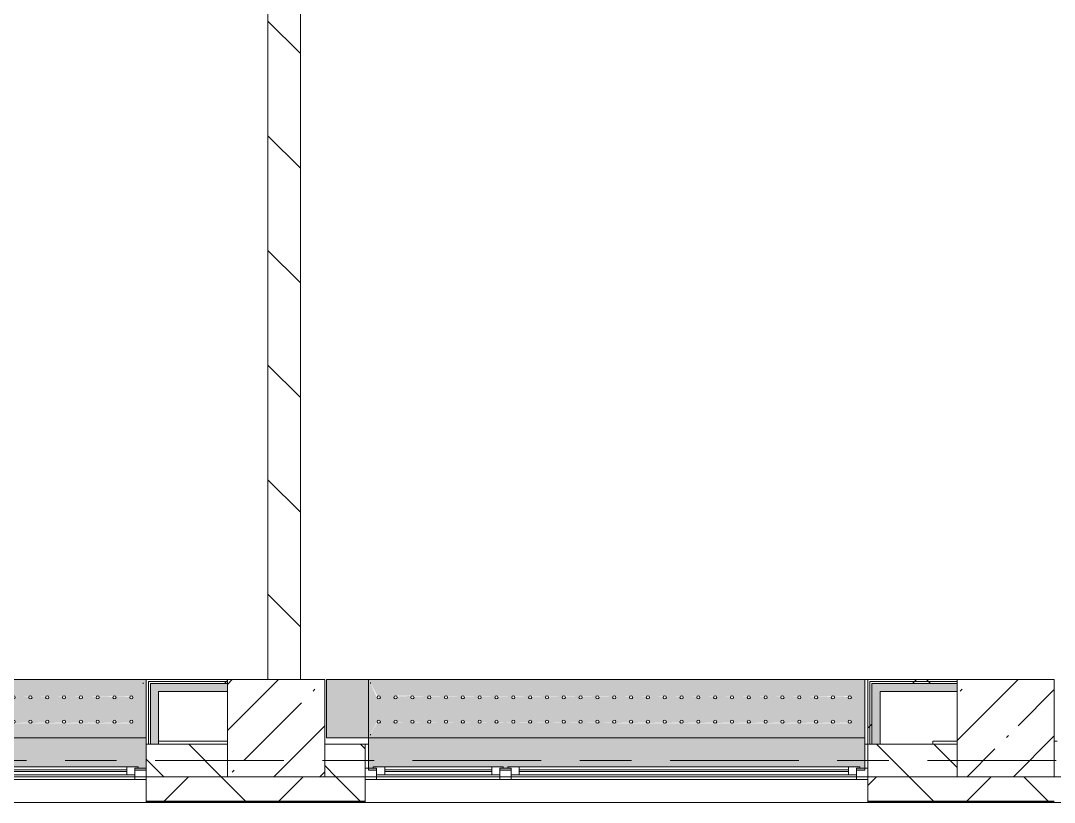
# Model space of a CAD drawing. Header units: millimetres. Extents: x 39815 to 261742, y -8553 to 29000.
# Drawn here: x 145617 to 151992, y -258 to 4565 of the extents above; entities that cross this region are included whole.
import ezdxf

# ---------------------------------------------------------------- set-up
doc = ezdxf.new("R2010")
doc.units = ezdxf.units.MM
doc.linetypes.add('Осевая', pattern=[1587.5, 317.5, -238.125, 793.75, -238.125])
for name, color, linetype, lineweight, true_color in [('A-FLOR-1', 7, 'Continuous', 5, 0xaaaaaa), ('I-WALL-1', 7, 'Continuous', 5, 0xe7e7e7), ('I-WALL-2', 7, 'Continuous', 9, 0xe7e7e7), ('Знаки-2', 7, 'Continuous', 5, 0xd7cfbf)]:
    doc.layers.add(name, color=color, linetype=linetype, lineweight=lineweight, true_color=true_color)
for name, color, linetype, lineweight in [('A-GLAZ-2', 7, 'Continuous', 5), ('A-WALL-2', 7, 'Continuous', 9), ('A-WALL-4', 7, 'Continuous', 5), ('I-WALL-3', 7, 'Continuous', 5), ('S-COLS', 7, 'Continuous', 5), ('Знаки', 7, 'Continuous', 5), ('Оси-2', 7, 'Осевая', 9)]:
    doc.layers.add(name, color=color, linetype=linetype, lineweight=lineweight)
pattern_1 = [(135, (134731.94, 0), (-176.7767, -176.7767), [])]
pattern_2 = [(45, (134731.94, 0), (-285.123, 285.123), []), (45, (135017.06, 0), (-285.123, 285.123), [504.031, -100.806, 16.764, -84.042])]
pattern_3 = [(45, (134731.94, 0), (-530.33, 530.33), []), (135, (134731.94, 0), (-530.33, -530.33), [])]

# ---------------------------------------------------------------- blocks, each defined once
blk = doc.blocks.new('120_Окно_СКБ_2Ст - 120_Окно_СКБ_2Ст 3100х2500 _мал_створка слева_ 2-22446355-Общий план 2 этажа с размещением фрагментов 2_8-2_11')
at = {"layer": 'A-GLAZ-2'}
for p, q in [((-1550, -127), (-1550, -57)), ((-1550, -57), (-1480, -57)), ((1550, -57), (-1550, -57)), ((-1480, -57), (-1480, -127)), ((650, -127), (650, -57)), ((650, -57), (720, -57)), ((720, -57), (720, -127)), ((1480, -127), (1480, -57)), ((1480, -57), (1550, -57)), ((1550, -57), (1550, -127)), ((-1480, -127), (-1550, -127)), ((-1550, -127), (-1530.9, -127)), ((-1480, -127), (-1500, -127)), ((-1500, -127), (-1500, -137)), ((650, -87), (-1480, -87)), ((-1480, -87), (-1480, -127)), ((-1430, -137), (-1430, -87)), ((-1430, -107), (600, -107)), ((600, -117), (-1430, -117)), ((600, -137), (600, -87)), ((650, -127), (650, -87)), ((720, -127), (650, -127)), ((670, -127), (650, -127)), ((670, -137), (670, -127)), ((720, -127), (700, -127)), ((700, -127), (700, -137)), ((1480, -87), (720, -87)), ((720, -87), (720, -127)), ((770, -137), (770, -87)), ((770, -107), (1430, -107)), ((1430, -117), (770, -117)), ((1430, -137), (1430, -87)), ((1480, -127), (1480, -87)), ((1550, -127), (1480, -127)), ((1500, -127), (1480, -127)), ((1500, -137), (1500, -127)), ((1529.1, -127), (1550, -127)), ((-1500, -137), (670, -137)), ((670, -137), (-1500, -137)), ((700, -137), (1500, -137)), ((1500, -137), (700, -137))]:
    blk.add_line(p, q, dxfattribs=at)
blk = doc.blocks.new('120_Окно_СКБ_2Ст - 120_Окно_СКБ_2Ст 3100х2500 _мал_створка слева_ 2-V140-Общий план 2 этажа с размещением фрагментов 2_8-2_11')
at = {"layer": 'A-GLAZ-2'}
for p, q in [((-1550, -127), (-1550, -57)), ((-1550, -57), (-1480, -57)), ((1550, -57), (-1550, -57)), ((-1480, -57), (-1480, -127)), ((650, -127), (650, -57)), ((650, -57), (720, -57)), ((720, -57), (720, -127)), ((1480, -127), (1480, -57)), ((1480, -57), (1550, -57)), ((1550, -57), (1550, -127)), ((-1480, -127), (-1550, -127)), ((-1480, -127), (-1500, -127)), ((-1500, -127), (-1500, -137)), ((650, -87), (-1480, -87)), ((-1480, -87), (-1480, -127)), ((-1430, -137), (-1430, -87)), ((-1430, -107), (600, -107)), ((600, -117), (-1430, -117)), ((600, -137), (600, -87)), ((650, -127), (650, -87)), ((720, -127), (650, -127)), ((670, -127), (650, -127)), ((670, -137), (670, -127)), ((720, -127), (700, -127)), ((700, -127), (700, -137)), ((1480, -87), (720, -87)), ((720, -87), (720, -127)), ((770, -137), (770, -87)), ((770, -107), (1430, -107)), ((1430, -117), (770, -117)), ((1430, -137), (1430, -87)), ((1480, -127), (1480, -87)), ((1550, -127), (1480, -127)), ((1500, -127), (1480, -127)), ((1500, -137), (1500, -127)), ((1510, -127), (1550, -127)), ((-1500, -137), (670, -137)), ((670, -137), (-1500, -137)), ((700, -137), (1500, -137)), ((1500, -137), (700, -137))]:
    blk.add_line(p, q, dxfattribs=at)
blk = doc.blocks.new('Зашивка радиатора_ с перфорацией М6 - Зашивка радиатора_ с перфорацией М6-30947167-Общий план 2 этажа с размещением фрагментов 2_8-2_11')
at = {"layer": 'Знаки-2'}
blk.add_hatch(color=256, dxfattribs=at).paths.add_polyline_path([(1830, 380), (1830, 368), (1850, 368), (1850, 358), (-320, 358), (-320, 368), (-300, 368), (-300, 380), (-370, 380), (-370, 180), (2690, 180), (2690, 380), (2660, 380), (2660, 368), (2680, 368), (2680, 358), (1880, 358), (1880, 368), (1900, 368), (1900, 380), (1850, 380)])
h = blk.add_hatch(color=256, dxfattribs=at)
h.paths.add_polyline_path([(2690, -179.9), (2634.6, -76.7), (2624.9, -79.3), (2617.8, -72.2), (2620.4, -62.6), (2630.1, -60), (2637.2, -67.1)])
h.paths.add_polyline_path([(2690, 180), (-370, 180), (-370, -179.9), (2690, -179.9), (2690, 164.1)])
h.paths.add_polyline_path([(2690, 180), (2627.5, 70.4), (2618.8, 75.4), (2618.8, 85.4), (2627.5, 90.4), (2636.2, 85.4), (2637.5, 80.4), (2681.6, 164.1)])
h.paths.add_polyline_path([(940.1, 90.4), (2532.4, 85.4), (2532.4, 75.4), (2523.8, 70.4), (2515.1, 75.4), (2515.1, 85.4), (2518.7, 89), (2428.7, 85.4), (2428.7, 75.4), (2420, 70.4), (2411.3, 75.4), (2411.3, 85.4), (2415, 89), (2325.6, 83.6), (2324.9, 75.4), (2316.2, 70.4), (2307.6, 75.4), (2307.6, 85.4), (2311.3, 89), (2221.2, 85.4), (2221.2, 75.4), (2212.5, 70.4), (2203.8, 75.4), (2203.8, 85.4), (2207.5, 89), (2117.4, 85.4), (2117.4, 75.4), (2108.8, 70.4), (2100.1, 75.4), (2100.1, 85.4), (2103.8, 89), (2013.7, 85.4), (2013.7, 75.4), (2005, 70.4), (1996.3, 75.4), (1996.3, 85.4), (2000, 89), (1909.9, 85.4), (1909.9, 75.4), (1901.2, 70.4), (1892.6, 75.4), (1892.6, 85.4), (1896.3, 89), (1806.2, 85.4), (1806.2, 75.4), (1797.5, 70.4), (1788.8, 75.4), (1788.8, 85.4), (1792.5, 89), (1702.4, 85.4), (1702.4, 75.4), (1693.8, 70.4), (1685.1, 75.4), (1685.1, 85.4), (1688.8, 89), (1598.7, 85.4), (1598.7, 75.4), (1590, 70.4), (1581.3, 75.4), (1581.3, 85.4), (1585, 89), (1494.9, 85.4), (1494.3, 74.6), (1486.2, 70.4), (1477.6, 75.4), (1477.6, 85.4), (1481.3, 89), (1391.2, 85.4), (1391.2, 75.4), (1382.5, 70.4), (1373.8, 75.4), (1373.8, 85.4), (1377.5, 89), (1287.4, 85.4), (1287.4, 75.4), (1278.8, 70.4), (1270.1, 75.4), (1270.1, 85.4), (1273.8, 89), (1183.7, 85.4), (1183.7, 75.4), (1175, 70.4), (1166.3, 75.4), (1166.3, 85.4), (1170, 89), (1079.9, 85.4), (1079.9, 75.4), (1071.2, 70.4), (1062.6, 75.4), (1062.6, 85.4), (1066.3, 89), (976.2, 85.4), (976.2, 75.4), (967.5, 70.4), (958.8, 75.4), (958.8, 85.4), (962.5, 89), (872.4, 85.4), (872.4, 75.4), (863.7, 70.4), (855.1, 75.4), (855.1, 85.4), (858.7, 89), (768.7, 85.4), (768.7, 75.4), (760, 70.4), (751.3, 75.4), (751.3, 85.4), (755, 89), (664.9, 85.4), (664.9, 75.4), (656.2, 70.4), (647.6, 75.4), (647.6, 85.4), (651.3, 89), (561.2, 85.4), (561.2, 75.4), (552.5, 70.4), (543.8, 75.4), (543.8, 85.4), (547.5, 89), (457.4, 85.4), (457.4, 75.4), (448.8, 70.4), (440.1, 75.4), (440.1, 85.4), (443.7, 89), (353.7, 85.4), (353.7, 75.4), (345, 70.4), (336.3, 75.4), (336.3, 85.4), (340, 89), (249.9, 85.4), (249.9, 75.4), (241.3, 70.4), (232.6, 75.4), (232.6, 85.4), (236.2, 89), (146.2, 85.4), (146.2, 75.4), (137.5, 70.4), (128.8, 75.4), (128.8, 85.4), (132.5, 89), (42.4, 85.4), (42.4, 75.4), (33.7, 70.4), (25.1, 75.4), (25.1, 85.4), (28.8, 89), (-61.3, 85.4), (-61.3, 75.4), (-70, 70.4), (-78.7, 75.4), (-78.7, 85.4), (-75, 89), (-165.1, 85.4), (-165.1, 75.4), (-173.7, 70.4), (-182.4, 75.4), (-182.4, 85.4), (-178.8, 89), (-268.8, 85.4), (-268.8, 75.4), (-277.5, 70.4), (-286.2, 75.4), (-286.2, 85.4), (-277.5, 90.4), (-274.9, 90), (863.7, 90.4)])
h.paths.add_polyline_path([(137.5, -59.6), (146.2, -64.6), (146.2, -74.6), (142.5, -78.3), (232.6, -74.6), (232.6, -64.6), (241.3, -59.6), (249.9, -64.6), (249.9, -74.6), (246.3, -78.3), (336.3, -74.6), (336.3, -64.6), (345, -59.6), (353.7, -64.6), (353.7, -74.6), (350, -78.3), (440.1, -74.6), (440.1, -64.6), (448.8, -59.6), (457.4, -64.6), (457.4, -74.6), (453.7, -78.3), (543.8, -74.6), (543.8, -64.6), (552.5, -59.6), (561.2, -64.6), (561.2, -74.6), (557.5, -78.3), (647.6, -74.6), (647.6, -64.6), (656.2, -59.6), (664.9, -64.6), (664.9, -74.6), (663, -78.3), (751.3, -74.6), (751.3, -64.6), (760, -59.6), (768.7, -64.6), (768.7, -74.6), (765, -78.3), (855.1, -74.6), (855.1, -64.6), (863.7, -59.6), (872.4, -64.6), (872.4, -74.6), (868.8, -78.3), (958.8, -74.6), (958.8, -64.6), (967.5, -59.6), (976.2, -64.6), (976.2, -74.6), (972.5, -78.3), (1062.6, -74.6), (1062.6, -64.6), (1071.2, -59.6), (1079.9, -64.6), (1079.9, -74.6), (1076.3, -78.3), (1166.3, -74.6), (1166.3, -64.6), (1175, -59.6), (1183.7, -64.6), (1183.7, -74.6), (1180, -78.3), (1270.1, -74.6), (1270.1, -64.6), (1278.8, -59.6), (1287.4, -64.6), (1287.4, -74.6), (1283.8, -78.3), (1373.8, -74.6), (1373.8, -64.6), (1382.5, -59.6), (1391.2, -64.6), (1391.2, -74.6), (1387.5, -78.3), (1477.6, -74.6), (1477.6, -64.6), (1486.2, -59.6), (1494.9, -64.6), (1494.3, -75.4), (1494.3, -78.3), (1581.3, -74.6), (1581.3, -64.6), (1590, -59.6), (1598.7, -64.6), (1598.7, -74.6), (1595, -78.3), (1685.1, -74.6), (1685.1, -64.6), (1693.8, -59.6), (1702.4, -64.6), (1702.4, -74.6), (1698.8, -78.3), (1788.8, -74.6), (1788.8, -64.6), (1797.5, -59.6), (1806.2, -64.6), (1806.2, -74.6), (1802.5, -78.3), (1892.6, -74.6), (1892.6, -64.6), (1901.2, -59.6), (1909.9, -64.6), (1909.9, -74.6), (1906.2, -78.3), (1996.3, -74.6), (1996.3, -64.6), (2005, -59.6), (2013.7, -64.6), (2013.7, -74.6), (2010, -78.3), (2100.1, -74.6), (2100.1, -64.6), (2108.8, -59.6), (2117.4, -64.6), (2117.4, -74.6), (2113.8, -78.3), (2203.8, -74.6), (2203.8, -64.6), (2212.5, -59.6), (2221.2, -64.6), (2221.2, -74.6), (2217.5, -78.3), (2307.6, -74.6), (2307.6, -64.6), (2316.2, -59.6), (2325.6, -66.4), (2324.9, -74.6), (2325.6, -78.3), (2411.3, -74.6), (2411.3, -64.6), (2420, -59.6), (2428.7, -64.6), (2428.7, -74.6), (2425, -78.3), (2515.1, -74.6), (2515.1, -64.6), (2523.8, -59.6), (2532.4, -64.6), (2532.4, -74.6), (2523.8, -79.6), (2521.2, -79.3), (-286.2, -74.6), (-286.2, -64.6), (-277.5, -59.6), (-268.8, -64.6), (-268.8, -74.6), (-272.5, -78.3), (-182.4, -74.6), (-182.4, -64.6), (-173.7, -59.6), (-165.1, -64.6), (-165.1, -74.6), (-168.3, -78.3), (-78.7, -74.6), (-78.7, -64.6), (-70, -59.6), (-61.3, -64.6), (-61.3, -74.6), (-65, -78.3), (25.1, -74.6), (25.1, -64.6), (33.7, -59.6), (42.4, -64.6), (42.4, -74.6), (38.8, -78.3), (128.8, -74.6), (128.8, -64.6), (134.9, -60)])
at = {"layer": 'Знаки'}
for p, q in [((-300, 380), (-370, 380)), ((1900, 380), (1830, 380)), ((2690, 380), (2660, 380)), ((2690, 180), (2690, 380)), ((-370, 180), (2690, 180)), ((2690, 180), (-370, 180)), ((2690, -179.9), (2690, 180)), ((-370, -179.9), (2690, -179.9))]:
    blk.add_line(p, q, dxfattribs=at)
for centre, start, end in [((-277.5, 80.4), 0, 180), ((-277.5, 80.4), 180, 360), ((-173.7, 80.4), 0, 180), ((-173.7, 80.4), 180, 0), ((-70, 80.4), 0, 180), ((-70, 80.4), 180, 0), ((33.7, 80.4), 0, 180), ((33.7, 80.4), 180, 360), ((137.5, 80.4), 0, 180), ((137.5, 80.4), 180, 0), ((241.3, 80.4), 0, 180), ((241.3, 80.4), 180, 0), ((345, 80.4), 0, 180), ((345, 80.4), 180, 0), ((448.8, 80.4), 0, 180), ((448.8, 80.4), 180, 0), ((552.5, 80.4), 0, 180), ((552.5, 80.4), 180, 360), ((656.2, 80.4), 0, 180), ((656.2, 80.4), 180, 0), ((760, 80.4), 0, 180), ((760, 80.4), 180, 0), ((863.7, 80.4), 0, 180), ((863.7, 80.4), 180, 0), ((967.5, 80.4), 0, 180), ((967.5, 80.4), 180, 0), ((1071.2, 80.4), 0, 180), ((1071.2, 80.4), 180, 0), ((1175, 80.4), 0, 180), ((1175, 80.4), 180, 0), ((1278.8, 80.4), 0, 180), ((1278.8, 80.4), 180, 0), ((1382.5, 80.4), 0, 180), ((1382.5, 80.4), 180, 0), ((1486.2, 80.4), 0, 180), ((1486.2, 80.4), 180, 360), ((1590, 80.4), 0, 180), ((1590, 80.4), 180, 0), ((1693.8, 80.4), 0, 180), ((1693.8, 80.4), 180, 360), ((1797.5, 80.4), 0, 180), ((1797.5, 80.4), 180, 0), ((1901.2, 80.4), 0, 180), ((1901.2, 80.4), 180, 0), ((2005, 80.4), 0, 180), ((2005, 80.4), 180, 0), ((2108.8, 80.4), 0, 180), ((2108.8, 80.4), 180, 360), ((2212.5, 80.4), 0, 180), ((2212.5, 80.4), 180, 0), ((2316.2, 80.4), 0, 180), ((2316.2, 80.4), 180, 360), ((2420, 80.4), 0, 180), ((2420, 80.4), 180, 0), ((2523.8, 80.4), 0, 180), ((2523.8, 80.4), 180, 360), ((2627.5, 80.4), 0, 180), ((2627.5, 80.4), 180, 360), ((-277.5, -69.6), 0, 180), ((-173.7, -69.6), 0, 180), ((-70, -69.6), 0, 180), ((33.7, -69.6), 0, 180), ((137.5, -69.6), 0, 180), ((241.3, -69.6), 0, 180), ((345, -69.6), 0, 180), ((448.8, -69.6), 0, 180), ((552.5, -69.6), 0, 180), ((656.2, -69.6), 0, 180), ((760, -69.6), 0, 180), ((863.7, -69.6), 0, 180), ((967.5, -69.6), 0, 180), ((1071.2, -69.6), 0, 180), ((1175, -69.6), 0, 180), ((1278.8, -69.6), 0, 180), ((1382.5, -69.6), 0, 180), ((1486.2, -69.6), 0, 180), ((1590, -69.6), 0, 180), ((1693.8, -69.6), 0, 180), ((1797.5, -69.6), 0, 180), ((1901.2, -69.6), 0, 180), ((2005, -69.6), 0, 180), ((2108.8, -69.6), 0, 180), ((2212.5, -69.6), 0, 180), ((2316.2, -69.6), 0, 180), ((2420, -69.6), 0, 180), ((2523.8, -69.6), 0, 180), ((2627.5, -69.6), 0, 180), ((-277.5, -69.6), 180, 0), ((-173.7, -69.6), 180, 0), ((-70, -69.6), 180, 0), ((33.7, -69.6), 180, 0), ((137.5, -69.6), 180, 0), ((241.3, -69.6), 180, 0), ((345, -69.6), 180, 0), ((448.8, -69.6), 180, 0), ((552.5, -69.6), 180, 0), ((656.2, -69.6), 180, 0), ((760, -69.6), 180, 0), ((863.7, -69.6), 180, 0), ((967.5, -69.6), 180, 0), ((1071.2, -69.6), 180, 0), ((1175, -69.6), 180, 0), ((1278.8, -69.6), 180, 0), ((1382.5, -69.6), 180, 0), ((1486.2, -69.6), 180, 0), ((1590, -69.6), 180, 0), ((1693.8, -69.6), 180, 0), ((1797.5, -69.6), 180, 0), ((1901.2, -69.6), 180, 0), ((2005, -69.6), 180, 0), ((2108.8, -69.6), 180, 0), ((2212.5, -69.6), 180, 0), ((2316.2, -69.6), 180, 0), ((2420, -69.6), 180, 0), ((2523.8, -69.6), 180, 0), ((2627.5, -69.6), 180, 0)]:
    blk.add_arc(centre, 10, start, end, dxfattribs=at)
blk = doc.blocks.new('Зашивка_ опоясывающая панель - Зашивка_ опоясывающая панель-V263-Общий план 2 этажа с размещением фрагментов 2_8-2_11')
at = {"layer": 'Знаки'}
blk.add_line((-406, 177.6), (-406, 171.4), dxfattribs=at)
blk = doc.blocks.new('Зашивка без перфорации М3 - М3_3-30974608-Общий план 2 этажа с размещением фрагментов 2_8-2_11')
at = {"layer": 'Знаки-2'}
blk.add_hatch(color=256, dxfattribs=at).paths.add_polyline_path([(-430, 180), (-430, -179.9), (-169.8, -179.9), (-169.8, 180), (-242.8, 180)])
at = {"layer": 'Знаки'}
for p, q in [((-169.8, 180), (-430, 180)), ((-430, 180), (-430, -179.9)), ((-169.8, -179.9), (-169.8, 180)), ((-430, -179.9), (-169.8, -179.9))]:
    blk.add_line(p, q, dxfattribs=at)
blk = doc.blocks.new('Зашивка радиатора_ с перфорацией М6 - Зашивка радиатора_ с перфорацией М6-V264-Общий план 2 этажа с размещением фрагментов 2_8-2_11')
at = {"layer": 'Знаки-2'}
for points in [[(1810.9, 380), (1810.9, 368), (1830.9, 368), (1830.9, 358), (-339.1, 358), (-339.1, 368), (-319.1, 368), (-319.1, 380), (-370, 380), (-370, 180), (2690, 180), (2690, 380), (2640.9, 380), (2640.9, 368), (2660.9, 368), (2660.9, 358), (1860.9, 358), (1860.9, 368), (1880.9, 368), (1880.9, 380), (1830.9, 380)], [(2682.5, -163.9), (2682.4, -163.9), (2689.9, -179.6)]]:
    blk.add_hatch(color=256, dxfattribs=at).paths.add_polyline_path(points)
h = blk.add_hatch(color=256, dxfattribs=at)
h.paths.add_polyline_path([(2690, -179.9), (2634.6, -76.7), (2624.9, -79.3), (2617.8, -72.2), (2620.4, -62.6), (2630.1, -60), (2637.2, -67.1)])
h.paths.add_polyline_path([(2690, 180), (-370, 180), (-370, -179.9), (2690, -179.9), (2690, 164.1)])
h.paths.add_polyline_path([(2690, 180), (2627.5, 70.4), (2618.8, 75.4), (2618.8, 85.4), (2627.5, 90.4), (2636.2, 85.4), (2637.5, 80.4), (2681.6, 164.1)])
h.paths.add_polyline_path([(863.7, 90.4), (2532.4, 85.4), (2532.4, 75.4), (2523.8, 70.4), (2515.1, 75.4), (2515.1, 85.4), (2518.8, 89), (2428.7, 85.4), (2428.7, 75.4), (2420, 70.4), (2411.3, 75.4), (2411.3, 85.4), (2415, 89), (2324.9, 85.4), (2324.9, 75.4), (2316.2, 70.4), (2307.6, 75.4), (2307.6, 85.4), (2311.3, 89), (2221.2, 85.4), (2221.2, 75.4), (2212.5, 70.4), (2203.8, 75.4), (2203.8, 85.4), (2207.5, 89), (2117.4, 85.4), (2117.4, 75.4), (2108.8, 70.4), (2100.1, 75.4), (2100.1, 85.4), (2103.8, 89), (2013.7, 85.4), (2013.7, 75.4), (2005, 70.4), (1996.3, 75.4), (1996.3, 85.4), (2000, 89), (1909.9, 85.4), (1909.9, 75.4), (1901.2, 70.4), (1892.6, 75.4), (1892.6, 85.4), (1896.2, 89), (1806.2, 85.4), (1806.2, 75.4), (1797.5, 70.4), (1788.8, 75.4), (1788.8, 85.4), (1792.5, 89), (1702.4, 85.4), (1702.4, 75.4), (1693.7, 70.4), (1685.1, 75.4), (1685.1, 85.4), (1688.8, 89), (1598.7, 85.4), (1598.7, 75.4), (1590, 70.4), (1581.3, 75.4), (1581.3, 85.4), (1585, 89), (1494.9, 85.4), (1494.9, 75.4), (1486.2, 70.4), (1477.6, 75.4), (1477.6, 85.4), (1481.3, 89), (1391.2, 85.4), (1391.2, 75.4), (1382.5, 70.4), (1373.8, 75.4), (1373.8, 85.4), (1377.5, 89), (1287.4, 85.4), (1287.4, 75.4), (1278.8, 70.4), (1270.1, 75.4), (1270.1, 85.4), (1273.8, 89), (1183.7, 85.4), (1183.7, 75.4), (1175, 70.4), (1166.3, 75.4), (1166.3, 85.4), (1170, 89), (1079.9, 85.4), (1079.9, 75.4), (1071.2, 70.4), (1062.6, 75.4), (1062.6, 85.4), (1066.3, 89), (976.2, 85.4), (976.2, 75.4), (967.5, 70.4), (958.8, 75.4), (958.8, 85.4), (962.5, 89), (872.4, 85.4), (872.4, 75.4), (863.7, 70.4), (855.1, 75.4), (855.1, 85.4), (858.8, 89), (768.7, 85.4), (768.7, 75.4), (760, 70.4), (751.3, 75.4), (751.3, 85.4), (755, 89), (664.9, 85.4), (664.9, 75.4), (656.2, 70.4), (647.6, 75.4), (647.6, 85.4), (651.3, 89), (561.2, 85.4), (561.2, 75.4), (552.5, 70.4), (543.8, 75.4), (543.8, 85.4), (547.5, 89), (457.4, 85.4), (457.4, 75.4), (448.8, 70.4), (440.1, 75.4), (440.1, 85.4), (443.7, 89), (353.7, 85.4), (353.7, 75.4), (345, 70.4), (336.3, 75.4), (336.3, 85.4), (340, 89), (249.9, 85.4), (249.9, 75.4), (241.3, 70.4), (232.6, 75.4), (232.6, 85.4), (236.2, 89), (146.2, 85.4), (146.2, 75.4), (137.5, 70.4), (128.8, 75.4), (128.8, 85.4), (132.5, 89), (42.4, 85.4), (42.4, 75.4), (33.7, 70.4), (25.1, 75.4), (25.1, 85.4), (28.7, 89), (-61.3, 85.4), (-61.3, 75.4), (-70, 70.4), (-78.7, 75.4), (-78.7, 85.4), (-75, 89), (-165.1, 85.4), (-165.1, 75.4), (-173.8, 70.4), (-182.4, 75.4), (-182.4, 85.4), (-178.7, 89), (-268.8, 85.4), (-268.8, 75.4), (-277.5, 70.4), (-286.2, 75.4), (-286.2, 85.4), (-277.5, 90.4), (-274.9, 90), (760, 90.4)])
h.paths.add_polyline_path([(1590, -59.6), (1598.7, -64.6), (1598.7, -74.6), (1595, -78.3), (1685.1, -74.6), (1685.1, -64.6), (1693.7, -59.6), (1702.4, -64.6), (1702.4, -74.6), (1698.8, -78.3), (1788.8, -74.6), (1788.8, -64.6), (1797.5, -59.6), (1806.2, -64.6), (1806.2, -74.6), (1802.5, -78.3), (1892.6, -74.6), (1892.6, -64.6), (1901.2, -59.6), (1909.9, -64.6), (1909.9, -74.6), (1906.3, -78.3), (1996.3, -74.6), (1996.3, -64.6), (2005, -59.6), (2013.7, -64.6), (2013.7, -74.6), (2010, -78.3), (2100.1, -74.6), (2100.1, -64.6), (2108.8, -59.6), (2117.4, -64.6), (2117.4, -74.6), (2113.8, -78.3), (2203.8, -74.6), (2203.8, -64.6), (2212.5, -59.6), (2221.2, -64.6), (2221.2, -74.6), (2217.5, -78.3), (2307.6, -74.6), (2307.6, -64.6), (2316.2, -59.6), (2324.9, -64.6), (2324.9, -74.6), (2322.8, -78.3), (2411.3, -74.6), (2411.3, -64.6), (2420, -59.6), (2428.7, -64.6), (2428.7, -74.6), (2425, -78.3), (2515.1, -74.6), (2515.1, -64.6), (2523.8, -59.6), (2532.4, -64.6), (2532.4, -74.6), (2523.8, -79.6), (2521.2, -79.3), (-286.2, -74.6), (-286.2, -64.6), (-277.5, -59.6), (-268.8, -64.6), (-268.8, -74.6), (-272.5, -78.3), (-182.4, -74.6), (-182.4, -64.6), (-173.8, -59.6), (-165.1, -64.6), (-165.1, -74.6), (-168.8, -78.3), (-78.7, -74.6), (-78.7, -64.6), (-70, -59.6), (-61.3, -64.6), (-61.3, -74.6), (-65, -78.3), (25.1, -74.6), (25.1, -64.6), (33.7, -59.6), (42.4, -64.6), (42.4, -74.6), (38.8, -78.3), (128.8, -74.6), (128.8, -64.6), (137.5, -59.6), (146.2, -64.6), (146.2, -74.6), (142.5, -78.3), (232.6, -74.6), (232.6, -64.6), (241.3, -59.6), (249.9, -64.6), (249.9, -74.6), (246.3, -78.3), (336.3, -74.6), (336.3, -64.6), (345, -59.6), (353.7, -64.6), (353.7, -74.6), (350, -78.3), (440.1, -74.6), (440.1, -64.6), (448.8, -59.6), (457.4, -64.6), (457.4, -74.6), (453.7, -78.3), (543.8, -74.6), (543.8, -64.6), (552.5, -59.6), (561.2, -64.6), (561.2, -74.6), (557.5, -78.3), (647.6, -74.6), (647.6, -64.6), (656.2, -59.6), (664.9, -64.6), (664.9, -74.6), (661.3, -78.3), (751.3, -74.6), (751.3, -64.6), (760, -59.6), (768.7, -64.6), (768.7, -74.6), (765, -78.3), (855.1, -74.6), (855.1, -64.6), (863.7, -59.6), (872.4, -64.6), (872.4, -74.6), (868.8, -78.3), (958.8, -74.6), (958.8, -64.6), (967.5, -59.6), (976.2, -64.6), (976.2, -74.6), (972.5, -78.3), (1062.6, -74.6), (1062.6, -64.6), (1071.2, -59.6), (1079.9, -64.6), (1079.9, -74.6), (1076.3, -78.3), (1166.3, -74.6), (1166.3, -64.6), (1175, -59.6), (1183.7, -64.6), (1183.7, -74.6), (1180, -78.3), (1270.1, -74.6), (1270.1, -64.6), (1278.8, -59.6), (1287.4, -64.6), (1287.4, -74.6), (1283.7, -78.3), (1373.8, -74.6), (1373.8, -64.6), (1382.5, -59.6), (1391.2, -64.6), (1391.2, -74.6), (1387.5, -78.3), (1477.6, -74.6), (1477.6, -64.6), (1486.2, -59.6), (1494.9, -64.6), (1494.9, -74.6), (1491.5, -78.3), (1581.3, -74.6), (1581.3, -64.6), (1587.4, -60)])
at = {"layer": 'Знаки'}
for p, q in [((-319.1, 380), (-370, 380)), ((-370, 380), (-370, 180)), ((1880.9, 380), (1810.9, 380)), ((2690, 380), (2640.9, 380)), ((2690, 180), (2690, 380)), ((-370, 180), (2690, 180)), ((2690, 180), (-370, 180)), ((-370, 180), (-370, -179.9)), ((2690, -179.9), (2690, 180)), ((-370, -179.9), (2690, -179.9))]:
    blk.add_line(p, q, dxfattribs=at)
for centre, start, end in [((-277.5, 80.4), 0, 180), ((-277.5, 80.4), 180, 360), ((-173.8, 80.4), 0, 180), ((-173.8, 80.4), 180, 0), ((-70, 80.4), 0, 180), ((-70, 80.4), 180, 0), ((33.7, 80.4), 0, 180), ((33.7, 80.4), 180, 360), ((137.5, 80.4), 0, 180), ((137.5, 80.4), 180, 0), ((241.3, 80.4), 0, 180), ((241.3, 80.4), 180, 0), ((345, 80.4), 0, 180), ((345, 80.4), 180, 0), ((448.8, 80.4), 0, 180), ((448.8, 80.4), 180, 0), ((552.5, 80.4), 0, 180), ((552.5, 80.4), 180, 360), ((656.2, 80.4), 0, 180), ((656.2, 80.4), 180, 0), ((760, 80.4), 0, 180), ((760, 80.4), 180, 0), ((863.7, 80.4), 0, 180), ((863.7, 80.4), 180, 0), ((967.5, 80.4), 0, 180), ((967.5, 80.4), 180, 0), ((1071.2, 80.4), 0, 180), ((1071.2, 80.4), 180, 0), ((1175, 80.4), 0, 180), ((1175, 80.4), 180, 0), ((1278.8, 80.4), 0, 180), ((1278.8, 80.4), 180, 0), ((1382.5, 80.4), 0, 180), ((1382.5, 80.4), 180, 0), ((1486.2, 80.4), 0, 180), ((1486.2, 80.4), 180, 360), ((1590, 80.4), 0, 180), ((1590, 80.4), 180, 0), ((1693.7, 80.4), 0, 180), ((1693.7, 80.4), 180, 360), ((1797.5, 80.4), 0, 180), ((1797.5, 80.4), 180, 0), ((1901.2, 80.4), 0, 180), ((1901.2, 80.4), 180, 0), ((2005, 80.4), 0, 180), ((2005, 80.4), 180, 0), ((2108.8, 80.4), 0, 180), ((2108.8, 80.4), 180, 360), ((2212.5, 80.4), 0, 180), ((2212.5, 80.4), 180, 0), ((2316.2, 80.4), 0, 180), ((2316.2, 80.4), 180, 360), ((2420, 80.4), 0, 180), ((2420, 80.4), 180, 0), ((2523.8, 80.4), 0, 180), ((2523.8, 80.4), 180, 360), ((2627.5, 80.4), 0, 180), ((2627.5, 80.4), 180, 360), ((-277.5, -69.6), 0, 180), ((-173.8, -69.6), 0, 180), ((-70, -69.6), 0, 180), ((33.7, -69.6), 0, 180), ((137.5, -69.6), 0, 180), ((241.3, -69.6), 0, 180), ((345, -69.6), 0, 180), ((448.8, -69.6), 0, 180), ((552.5, -69.6), 0, 180), ((656.2, -69.6), 0, 180), ((760, -69.6), 0, 180), ((863.7, -69.6), 0, 180), ((967.5, -69.6), 0, 180), ((1071.2, -69.6), 0, 180), ((1175, -69.6), 0, 180), ((1278.8, -69.6), 0, 180), ((1382.5, -69.6), 0, 180), ((1486.2, -69.6), 0, 180), ((1590, -69.6), 0, 180), ((1693.7, -69.6), 0, 180), ((1797.5, -69.6), 0, 180), ((1901.2, -69.6), 0, 180), ((2005, -69.6), 0, 180), ((2108.8, -69.6), 0, 180), ((2212.5, -69.6), 0, 180), ((2316.2, -69.6), 0, 180), ((2420, -69.6), 0, 180), ((2523.8, -69.6), 0, 180), ((2627.5, -69.6), 0, 180), ((-277.5, -69.6), 180, 0), ((-173.8, -69.6), 180, 0), ((-70, -69.6), 180, 0), ((33.7, -69.6), 180, 0), ((137.5, -69.6), 180, 0), ((241.3, -69.6), 180, 0), ((345, -69.6), 180, 0), ((448.8, -69.6), 180, 0), ((552.5, -69.6), 180, 0), ((656.2, -69.6), 180, 0), ((760, -69.6), 180, 0), ((863.7, -69.6), 180, 0), ((967.5, -69.6), 180, 0), ((1071.2, -69.6), 180, 0), ((1175, -69.6), 180, 0), ((1278.8, -69.6), 180, 0), ((1382.5, -69.6), 180, 0), ((1486.2, -69.6), 180, 0), ((1590, -69.6), 180, 0), ((1693.7, -69.6), 180, 0), ((1797.5, -69.6), 180, 0), ((1901.2, -69.6), 180, 0), ((2005, -69.6), 180, 0), ((2108.8, -69.6), 180, 0), ((2212.5, -69.6), 180, 0), ((2316.2, -69.6), 180, 0), ((2420, -69.6), 180, 0), ((2523.8, -69.6), 180, 0), ((2627.5, -69.6), 180, 0)]:
    blk.add_arc(centre, 10, start, end, dxfattribs=at)
blk = doc.blocks.new('Зашивка_ опоясывающая панель - Зашивка_ опоясывающая панель-V266-Общий план 2 этажа с размещением фрагментов 2_8-2_11')
at = {"layer": 'Знаки'}
for p, q in [((-406, 180), (-406, 173.3)), ((-417.9, -160), (-406, -160)), ((-406, -137.8), (-406, -144.8))]:
    blk.add_line(p, q, dxfattribs=at)

msp = doc.modelspace()

# ---------------------------------------------------------------- hatches: boundary and pattern name
at = {"layer": 'A-WALL-4'}
h = msp.add_hatch(dxfattribs=at)
h.set_pattern_fill('FP_71', color=256, style=0, pattern_type=2)
h.set_pattern_definition(pattern_1)
h.paths.add_polyline_path([(139361.9, -100), (143291.9, -100), (143291.9, 100), (139361.9, 100)])
h.paths.add_polyline_path([(146467.4, -100), (146891.9, -100), (146891.9, 100), (146391.9, 100), (146391.9, -100)])
h = msp.add_hatch(dxfattribs=at)
h.set_pattern_fill('FP_71', color=256, style=0, pattern_type=2)
h.set_pattern_definition(pattern_1)
h.paths.add_polyline_path([(151391.9, -100), (151391.9, 100), (150841.9, 100), (150841.9, -100), (150901, -100)])
h.paths.add_polyline_path([(147575.8, -100), (147741.9, -100), (147741.9, 100), (147491.9, 100), (147491.9, -100)])
h = msp.add_hatch(dxfattribs=at)
h.set_pattern_fill('FP_61', color=256, style=0, pattern_type=2)
h.set_pattern_definition([(45, (134731.94, 0), (-353.5534, 353.5534), []), (135, (134731.94, 0), (-353.5534, -353.5534), [])])
h.paths.add_polyline_path([(210431.9, -250), (210431.9, -100), (206291.9, -100), (206291.9, -250), (210201.6, -250)])
h.paths.add_polyline_path([(204105.3, -250), (205391.9, -250), (205391.9, -100), (201791.9, -100), (201791.9, -250), (201888.5, -250)])
h.paths.add_polyline_path([(195641.9, -250), (196791.9, -250), (196791.9, -100), (195641.9, -100)])
h.paths.add_polyline_path([(193541.9, -250), (193541.9, -100), (192791.9, -100), (192791.9, -250), (193021.1, -250)])
h.paths.add_polyline_path([(199891.9, -250), (200891.9, -250), (200891.9, -100), (199891.9, -100)])
h.paths.add_polyline_path([(191641.9, -250), (191891.9, -250), (191891.9, -100), (191141.9, -100), (191141.9, -250), (191358.4, -250)])
h.paths.add_polyline_path([(188033.2, -250), (188041.9, -250), (188041.9, -100), (186641.9, -100), (186641.9, -250), (187479, -250)])
h.paths.add_polyline_path([(182491.1, -250), (183541.9, -250), (183541.9, -100), (182141.9, -100), (182141.9, -250)])
h.paths.add_polyline_path([(179720, -250), (180041.9, -250), (180041.9, -100), (179668.3, -100), (179668.3, -250)])
h.paths.add_polyline_path([(177503.2, -250), (178768.3, -250), (178768.3, -100), (177391.9, -100), (177391.9, -250)])
h.paths.add_polyline_path([(168601.9, -250), (168601.9, -100), (167741.9, -100), (167741.9, -250), (168081.6, -250)])
h.paths.add_polyline_path([(169501.9, -250), (170621.9, -250), (170621.9, -100), (169501.9, -100)])
h.paths.add_polyline_path([(165310.5, -250), (165641.9, -250), (165641.9, -100), (163941.7, -100), (163941.7, -250), (164756.3, -250)])
h.paths.add_polyline_path([(172721.9, -250), (174291.9, -250), (174291.9, -100), (172721.9, -100)])
h.paths.add_polyline_path([(150841.9, -250), (151991.9, -250), (151991.9, -100), (150841.9, -100)])
h.paths.add_polyline_path([(160876.8, -250), (161141.7, -250), (161141.7, -100), (159541.9, -100), (159541.9, -250), (160322.6, -250)])
h.paths.add_polyline_path([(152891.9, -250), (153541.9, -250), (153541.9, -100), (152891.9, -100)])
h.paths.add_polyline_path([(156341.9, -250), (157441.9, -250), (157441.9, -100), (156341.9, -100)])
h.paths.add_polyline_path([(137600, -250), (138461.9, -250), (138461.9, -100), (134471.9, -100), (134471.9, -250)])
h.paths.add_polyline_path([(147741.9, -250), (147741.9, -100), (146391.9, -100), (146391.9, -250), (147575.8, -250)])
h.paths.add_polyline_path([(143291.9, -250), (143291.9, -100), (139361.9, -100), (139361.9, -250), (143142.1, -250)])
at = {"layer": 'I-WALL-1'}
msp.add_hatch(color=256, dxfattribs=at).paths.add_polyline_path([(151391.9, 425), (151391.9, 475), (150916.9, 475), (150916.9, 425)])
at = {"layer": 'I-WALL-2'}
for points in [[(146891.9, 425), (146891.9, 475), (146416.9, 475), (146416.9, 425), (146467.4, 425)], [(150901, 100), (150916.9, 100), (150916.9, 475), (150866.9, 475), (150866.9, 100)], [(146466.9, 100), (146466.9, 425), (146416.9, 425), (146416.9, 100)]]:
    msp.add_hatch(color=256, dxfattribs=at).paths.add_polyline_path(points)
at = {"layer": 'I-WALL-3'}
h = msp.add_hatch(dxfattribs=at)
h.set_pattern_fill('FP_72', color=256, style=0, pattern_type=2)
h.set_pattern_definition([(135, (134731.94, 0), (-353.553, -353.553), [])])
h.paths.add_polyline_path([(147141.9, 500), (147341.9, 500), (147341.9, 7300), (147141.9, 7300), (147141.9, 696.2)])
h = msp.add_hatch(dxfattribs=at)
h.set_pattern_fill('FP_176', color=256, style=0, pattern_type=2)
h.set_pattern_definition(pattern_3)
h.paths.add_polyline_path([(146891.9, 487.5), (146891.9, 500), (146391.9, 500), (146391.9, 487.5), (146467.4, 487.5)])
h = msp.add_hatch(dxfattribs=at)
h.set_pattern_fill('FP_176', color=256, style=0, pattern_type=2)
h.set_pattern_definition(pattern_3)
h.paths.add_polyline_path([(146891.9, 475), (146891.9, 487.5), (146404.4, 487.5), (146404.4, 475), (146467.4, 475)])
h = msp.add_hatch(dxfattribs=at)
h.set_pattern_fill('FP_176', color=256, style=0, pattern_type=2)
h.set_pattern_definition(pattern_3)
h.paths.add_polyline_path([(150841.9, 100), (150854.4, 100), (150854.4, 500), (150841.9, 500), (150841.9, 155.9)])
h = msp.add_hatch(dxfattribs=at)
h.set_pattern_fill('FP_176', color=256, style=0, pattern_type=2)
h.set_pattern_definition(pattern_3)
h.paths.add_polyline_path([(150901, 487.5), (151391.9, 487.5), (151391.9, 500), (150854.4, 500), (150854.4, 487.5), (150866.9, 487.5)])
h = msp.add_hatch(dxfattribs=at)
h.set_pattern_fill('FP_176', color=256, style=0, pattern_type=2)
h.set_pattern_definition(pattern_3)
h.paths.add_polyline_path([(150854.4, 100), (150866.9, 100), (150866.9, 487.5), (150854.4, 487.5), (150854.4, 155.9)])
h = msp.add_hatch(dxfattribs=at)
h.set_pattern_fill('FP_176', color=256, style=0, pattern_type=2)
h.set_pattern_definition(pattern_3)
h.paths.add_polyline_path([(150901, 475), (151391.9, 475), (151391.9, 487.5), (150866.9, 487.5), (150866.9, 475)])
at = {"layer": 'S-COLS'}
h = msp.add_hatch(dxfattribs=at)
h.set_pattern_fill('FP_69', color=256, style=0, pattern_type=2)
h.set_pattern_definition(pattern_2)
h.paths.add_polyline_path([(146891.9, -100), (147491.9, -100), (147491.9, 500), (146891.9, 500)])
h = msp.add_hatch(dxfattribs=at)
h.set_pattern_fill('FP_69', color=256, style=0, pattern_type=2)
h.set_pattern_definition(pattern_2)
h.paths.add_polyline_path([(151391.9, -100), (151991.9, -100), (151991.9, 500), (151391.9, 500), (151391.9, 155.9)])

# ---------------------------------------------------------------- linework, layer by layer
at = {"layer": 'A-FLOR-1'}
msp.add_line((150821.9, 500), (150841.9, 500), dxfattribs=at)
at = {"layer": 'A-WALL-2'}
for p, q in [((146404.4, 487.5), (146891.9, 487.5)), ((146404.4, 100), (146404.4, 487.5)), ((146416.9, 475), (146891.9, 475)), ((146416.9, 100), (146416.9, 475)), ((150854.4, 100), (150854.4, 487.5)), ((151391.9, 487.5), (150854.4, 487.5)), ((150866.9, 100), (150866.9, 475)), ((151391.9, 475), (150866.9, 475)), ((146391.9, -100), (146891.9, -100)), ((147491.9, -100), (147741.9, -100)), ((150841.9, -100), (151391.9, -100)), ((146391.9, -250), (147741.9, -250)), ((146391.9, -253), (147741.9, -253)), ((150841.9, -250), (151991.9, -250)), ((150841.9, -253), (151991.9, -253))]:
    msp.add_line(p, q, dxfattribs=at)
at = {"layer": 'A-WALL-4'}
for p, q in [((146391.9, 100), (146391.9, -258)), ((146891.9, 100), (146466.9, 100)), ((146891.9, -100), (146891.9, 100)), ((147741.9, 100), (147491.9, 100)), ((147491.9, 100), (147491.9, -100)), ((147741.9, -258), (147741.9, 100)), ((150841.9, 100), (150841.9, -258)), ((151391.9, 100), (150916.9, 100)), ((151391.9, -100), (151391.9, 100)), ((156641.9, -100), (134621.9, -100)), ((134463.9, -258), (159541.9, -258))]:
    msp.add_line(p, q, dxfattribs=at)
at = {"layer": 'I-WALL-3'}
for p, q in [((147341.9, 500), (147341.9, 7300)), ((147141.9, 7070), (147141.9, 500)), ((146891.9, 500), (146391.9, 500)), ((146391.9, 500), (146391.9, 100)), ((146891.9, 425), (146891.9, 500)), ((147141.9, 500), (147341.9, 500)), ((150841.9, 500), (150841.9, 100)), ((151391.9, 500), (150841.9, 500)), ((151391.9, 425), (151391.9, 500)), ((146466.9, 425), (146891.9, 425)), ((146466.9, 100), (146466.9, 425)), ((150916.9, 100), (150916.9, 425)), ((150916.9, 425), (151391.9, 425)), ((146391.9, 100), (146466.9, 100)), ((146467.4, 120), (146891.9, 120)), ((147762.8, 100), (147741.9, 100)), ((150822.8, 100), (150916.9, 100)), ((151241.9, 120), (151391.9, 120)), ((151241.9, 120), (151241.9, 100)), ((151991.9, 120), (152009.5, 120)), ((150841.9, -100), (147741.9, -100))]:
    msp.add_line(p, q, dxfattribs=at)
at = {"layer": 'S-COLS'}
for p, q in [((147491.9, 500), (146891.9, 500)), ((146891.9, 500), (146891.9, -100)), ((147491.9, -100), (147491.9, 500)), ((151991.9, 500), (151391.9, 500)), ((151391.9, 500), (151391.9, -100)), ((151991.9, -100), (151991.9, 500)), ((146891.9, -100), (147491.9, -100)), ((151391.9, -100), (151991.9, -100))]:
    msp.add_line(p, q, dxfattribs=at)
at = {"layer": 'Оси-2'}
msp.add_line((136366.1, 0), (160721.9, 0), dxfattribs=at)

# ---------------------------------------------------------------- block references
at = {"layer": 'A-GLAZ-2', "rotation": 180}
for name, p in [('120_Окно_СКБ_2Ст - 120_Окно_СКБ_2Ст 3100х2500 _мал_створка слева_ 2-V140-Общий план 2 этажа с размещением фрагментов 2_8-2_11', (144841.9, -175)), ('120_Окно_СКБ_2Ст - 120_Окно_СКБ_2Ст 3100х2500 _мал_створка слева_ 2-22446355-Общий план 2 этажа с размещением фрагментов 2_8-2_11', (149291.9, -175))]:
    msp.add_blockref(name, p, dxfattribs=at)
at = {"layer": 'Знаки', "rotation": 180}
for name, p in [('Зашивка радиатора_ с перфорацией М6 - Зашивка радиатора_ с перфорацией М6-30947167-Общий план 2 этажа с размещением фрагментов 2_8-2_11', (146021.9, 320)), ('Зашивка без перфорации М3 - М3_3-30974608-Общий план 2 этажа с размещением фрагментов 2_8-2_11', (147332.9, 320)), ('Зашивка радиатора_ с перфорацией М6 - Зашивка радиатора_ с перфорацией М6-V264-Общий план 2 этажа с размещением фрагментов 2_8-2_11', (150452.8, 320))]:
    msp.add_blockref(name, p, dxfattribs=at)
at = {"layer": 'Знаки'}
for name, p in [('Зашивка_ опоясывающая панель - Зашивка_ опоясывающая панель-V263-Общий план 2 этажа с размещением фрагментов 2_8-2_11', (146777.7, 301)), ('Зашивка_ опоясывающая панель - Зашивка_ опоясывающая панель-V266-Общий план 2 этажа с размещением фрагментов 2_8-2_11', (148180.8, 301))]:
    msp.add_blockref(name, p, dxfattribs=at)

doc.saveas('drawing.dxf')
